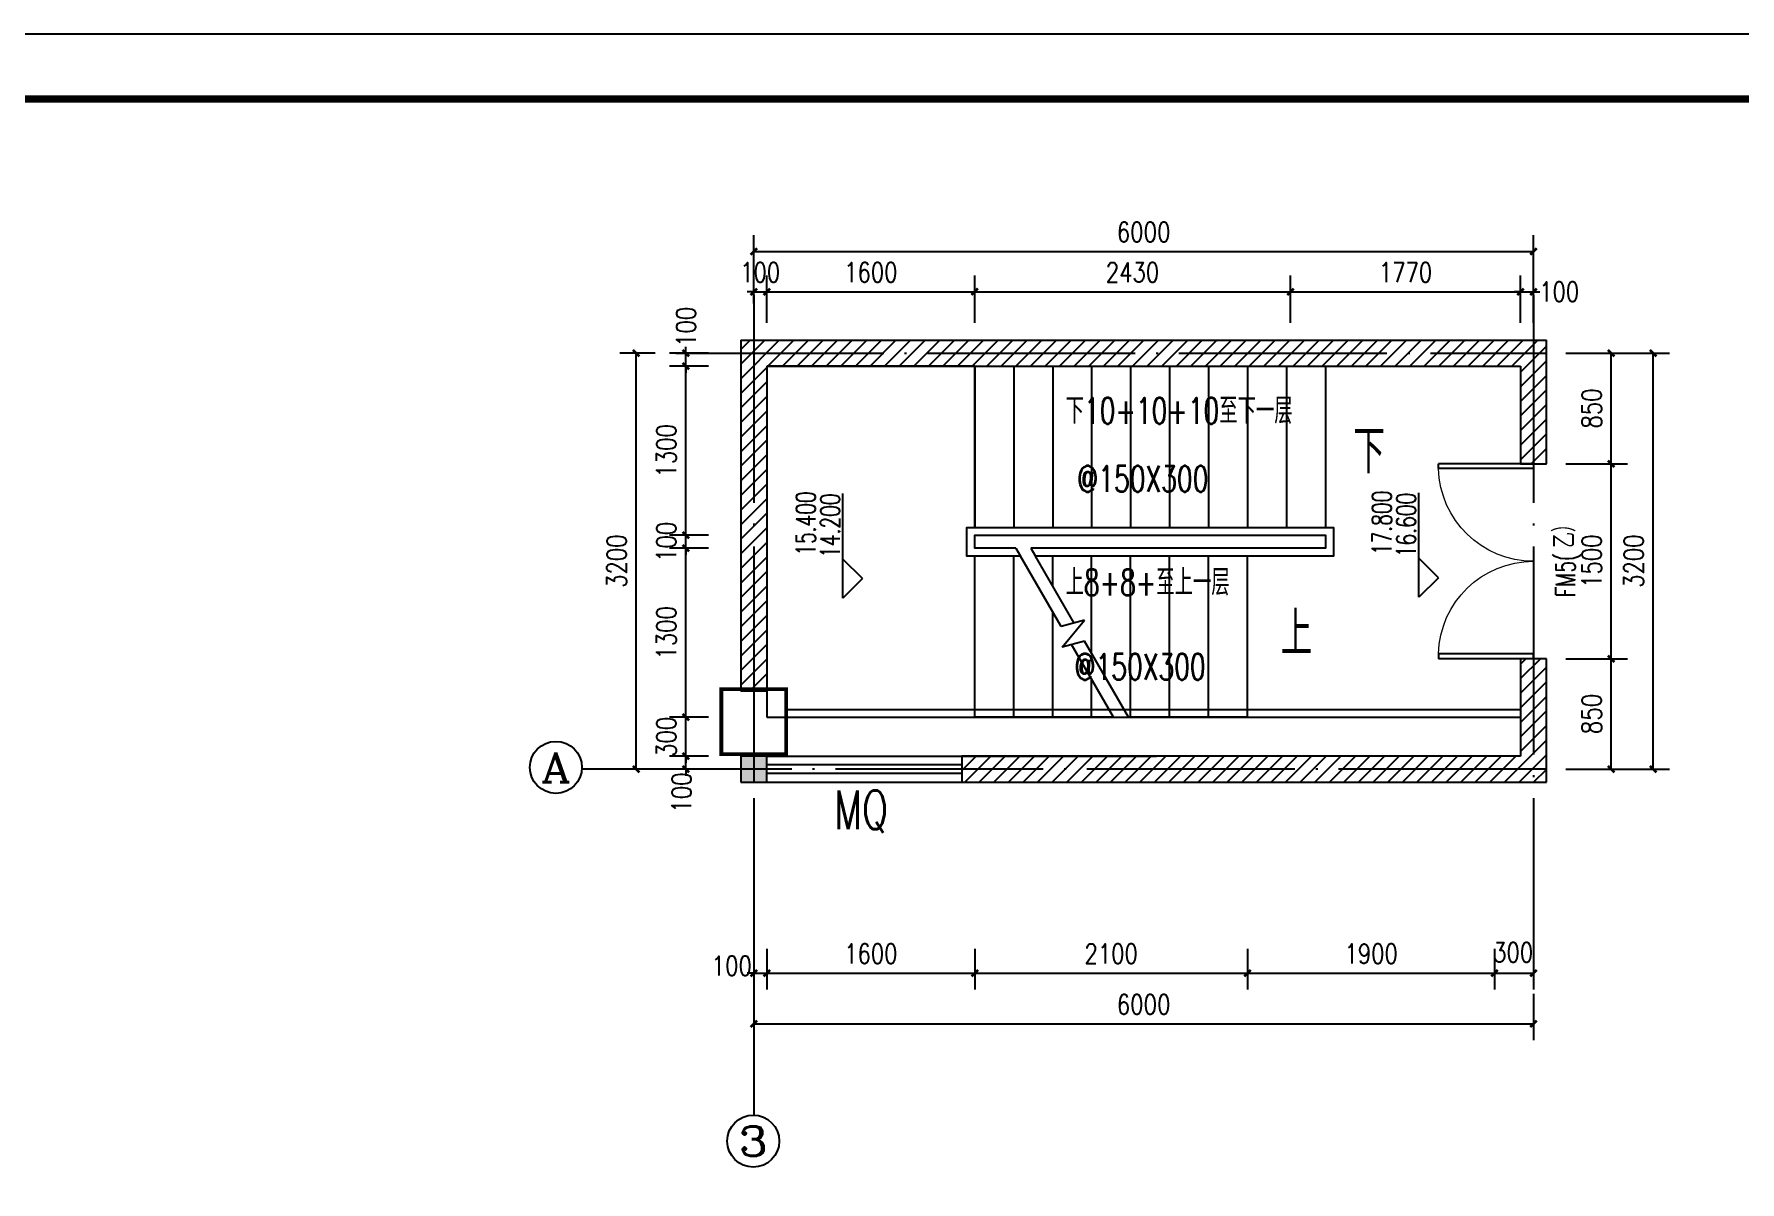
# Model space of a CAD drawing. Header units: millimetres. Extents: x 591771 to 1936534, y -622016 to 355666.
# Drawn here: x 718425 to 744677, y 141683 to 159342 of the extents above; entities that cross this region are included whole.
import ezdxf
from ezdxf.enums import TextEntityAlignment as Align

# ---------------------------------------------------------------- set-up
doc = ezdxf.new("R2010")
doc.units = ezdxf.units.MM
doc.header["$LTSCALE"] = 80
doc.linetypes.add('DOTE', pattern=[2.42, 2, -0.2, 0.02, -0.2])
for name, color, linetype in [('\\M+5BDA8-\\M+5B1EA\\M+5B8DF', 3, 'Continuous'), ('\\M+5BDA8-\\M+5B3DF\\M+5B4E7', 3, 'Continuous'), ('\\M+5BDA8-\\M+5B4B0', 4, 'Continuous'), ('\\M+5BDA8-\\M+5BCFD\\M+5CDB7', 3, 'Continuous'), ('\\M+5BDA8-\\M+5C2A5\\M+5CCDD', 2, 'Continuous'), ('\\M+5BDA8-\\M+5C3C5', 4, 'Continuous'), ('\\M+5BDA8-\\M+5C3C5\\M+5B4B0\\M+5B1E0\\M+5BAC5', 7, 'Continuous'), ('\\M+5BDA8-\\M+5C7BD-\\M+5D7A9', 31, 'Continuous'), ('\\M+5BDA8-\\M+5D6E1', 17, 'DOTE'), ('\\M+5BDA8-\\M+5D6E1-\\M+5B1EA\\M+5D7A2', 3, 'Continuous'), ('\\M+5C1A2\\M+5C3E6\\M+5CFDF\\M+5CCF51', 7, 'Continuous'), ('\\M+5C1A2\\M+5C3E6\\M+5CFDF\\M+5CCF55', 140, 'Continuous'), ('\\M+5C1A2\\M+5C3E6\\M+5CFF4\\M+5CCF53', 252, 'Continuous'), ('\\M+5CDBC\\M+5BFF2', 252, 'Continuous'), ('PUB_TAB', 7, 'Continuous'), ('PUB_TEXT', 7, 'Continuous'), ('STAIR', 2, 'Continuous'), ('WALL', 31, 'Continuous')]:
    doc.layers.add(name, color=color, linetype=linetype)
doc.styles.add('_HZTXT', font='txt.shx', dxfattribs={"width": 0.8, "bigfont": 'hztxt.shx'})
doc.styles.add('A-AXIS-LABEL', font='COMPLEX', dxfattribs={"bigfont": 'GBCBIG'})
doc.styles.add('A-STANDARD', font='SIMPLEX', dxfattribs={"bigfont": 'GBCBIG'})
doc.styles.add('A-WIN-LABEL', font='SIMPLEX', dxfattribs={"bigfont": 'GBCBIG'})
doc.styles.add('DIM_FONT', font='SIMPLEX.shx', dxfattribs={"width": 0.8})
doc.dimstyles.new('DIMN50', dxfattribs={"dimscale": 0.5, "dimtxt": 300, "dimasz": 100, "dimexe": 250, "dimexo": 300, "dimgap": 150, "dimtad": 1, "dimdec": 0, "dimzin": 0, "dimdsep": 46, "dimtxsty": 'DIM_FONT', "dimblk": 'ARCHTICK', "dimcen": 0.09, "dimclrt": 7, "dimazin": 2, "dimtfac": 1, "dimtdec": 0, "dimtix": 1, "dimtmove": 2, "dimatfit": 3, "dimldrblk": 'ARCHTICK', "dimfxl": 0, "dimtolj": 1, "dimtzin": 0, "dimarcsym": 0})

# ---------------------------------------------------------------- blocks, each defined once
blk = doc.blocks.new('\\M+5B6FE\\M+5CEAC\\M+5C3C5\\M+5BFE2$\\M+5CFB5\\M+5CDB3\\M+5CDBC\\M+5BFE2$00000108')
for p, q in [((-0.5, 0), (-0.5, 0.4875)), ((-0.475, 0.4875), (-0.5, 0.4875)), ((-0.475, 0), (-0.475, 0.4875)), ((0.475, 0), (0.475, 0.4875)), ((0.475, 0.4875), (0.5, 0.4875)), ((0.5, 0), (0.5, 0.4875)), ((-0.5, 0), (-0.475, 0)), ((0.5, 0), (0.475, 0))]:
    blk.add_line(p, q)
at = {"lineweight": 13}
for centre, start, end in [((-0.4875, 0), 0, 88.53072), ((0.4875, 0), 91.46928, 180)]:
    blk.add_arc(centre, 0.4875, start, end, dxfattribs=at)
blk = doc.blocks.new('\\M+5B6FE\\M+5CEAC\\M+5B4B0\\M+5BFE2$\\M+5CFB5\\M+5CDB3\\M+5CDBC\\M+5BFE2$00000001')
at = {"color": 0}
for points in [[(-0.5, 0.5), (-0.5, -0.5)], [(-0.5, 0.5), (0.5, 0.5)], [(0.5, -0.5), (0.5, 0.5)], [(0.5, 0.1667), (-0.5, 0.1667)], [(0.5, -0.1667), (-0.5, -0.1667)], [(-0.5, -0.5), (0.5, -0.5)]]:
    blk.add_lwpolyline(points, dxfattribs=at)
blk = doc.blocks.new('_ArchTick')
at = {"color": 0, "linetype": 'ByBlock', "const_width": 0.4}
blk.add_lwpolyline([(-0.5, -0.5), (0.5, 0.5)], dxfattribs=at)
blk = doc.blocks.new('*D818')
at = {"layer": '\\M+5BDA8-\\M+5B3DF\\M+5B4E7', "color": 0, "lineweight": -2, "transparency": 16777216}
for p, q in [((733432, 150348), (733905, 150348)), ((733780, 149498), (733780, 150348)), ((733432, 149498), (733905, 149498))]:
    blk.add_line(p, q, dxfattribs=at)
at = {"layer": 'Defpoints', "color": 0, "transparency": 16777216}
for p in [(733282, 150348), (733780, 150348), (733282, 149498)]:
    blk.add_point(p, dxfattribs=at)
at = {"layer": '\\M+5BDA8-\\M+5B3DF\\M+5B4E7', "color": 0, "lineweight": -2, "transparency": 16777216, "xscale": 50, "yscale": 50, "zscale": 50}
for p, rotation in [((733780, 150348), 90), ((733780, 149498), 270)]:
    blk.add_blockref('_ArchTick', p, dxfattribs=dict(at, rotation=rotation))
at = {"layer": '\\M+5BDA8-\\M+5B3DF\\M+5B4E7', "color": 7, "transparency": 16777216, "insert": (733630, 149923), "char_height": 150, "attachment_point": 5, "rotation": 90, "style": 'DIM_FONT'}
blk.add_mtext('\\A1;850', dxfattribs=at)
blk = doc.blocks.new('*D819')
at = {"layer": '\\M+5BDA8-\\M+5B3DF\\M+5B4E7', "color": 0, "lineweight": -2, "transparency": 16777216}
for p, q in [((733432, 151848), (733905, 151848)), ((733780, 150348), (733780, 151848)), ((733432, 150348), (733905, 150348))]:
    blk.add_line(p, q, dxfattribs=at)
at = {"layer": 'Defpoints', "color": 0, "transparency": 16777216}
for p in [(733282, 151848), (733780, 151848), (733282, 150348)]:
    blk.add_point(p, dxfattribs=at)
at = {"layer": '\\M+5BDA8-\\M+5B3DF\\M+5B4E7', "color": 0, "lineweight": -2, "transparency": 16777216, "xscale": 50, "yscale": 50, "zscale": 50}
for p, rotation in [((733780, 151848), 90), ((733780, 150348), 270)]:
    blk.add_blockref('_ArchTick', p, dxfattribs=dict(at, rotation=rotation))
at = {"layer": '\\M+5BDA8-\\M+5B3DF\\M+5B4E7', "color": 7, "transparency": 16777216, "insert": (733630, 151098), "char_height": 150, "attachment_point": 5, "rotation": 90, "style": 'DIM_FONT'}
blk.add_mtext('\\A1;1500', dxfattribs=at)
blk = doc.blocks.new('*D820')
at = {"layer": '\\M+5BDA8-\\M+5B3DF\\M+5B4E7', "color": 0, "lineweight": -2, "transparency": 16777216}
for p, q in [((733432, 152698), (733905, 152698)), ((733780, 151848), (733780, 152698)), ((733432, 151848), (733905, 151848))]:
    blk.add_line(p, q, dxfattribs=at)
at = {"layer": 'Defpoints', "color": 0, "transparency": 16777216}
for p in [(733282, 152698), (733780, 152698), (733282, 151848)]:
    blk.add_point(p, dxfattribs=at)
at = {"layer": '\\M+5BDA8-\\M+5B3DF\\M+5B4E7', "color": 0, "lineweight": -2, "transparency": 16777216, "xscale": 50, "yscale": 50, "zscale": 50}
for p, rotation in [((733780, 152698), 90), ((733780, 151848), 270)]:
    blk.add_blockref('_ArchTick', p, dxfattribs=dict(at, rotation=rotation))
at = {"layer": '\\M+5BDA8-\\M+5B3DF\\M+5B4E7', "color": 7, "transparency": 16777216, "insert": (733630, 152273), "char_height": 150, "attachment_point": 5, "rotation": 90, "style": 'DIM_FONT'}
blk.add_mtext('\\A1;850', dxfattribs=at)
blk = doc.blocks.new('*D821')
at = {"layer": '\\M+5BDA8-\\M+5B3DF\\M+5B4E7', "color": 0, "lineweight": -2, "transparency": 16777216}
for p, q in [((733905, 152698), (734228, 152698)), ((734103, 149498), (734103, 152698)), ((733905, 149498), (734228, 149498))]:
    blk.add_line(p, q, dxfattribs=at)
at = {"layer": 'Defpoints', "color": 0, "transparency": 16777216}
for p in [(733755, 152698), (734103, 152698), (733755, 149498)]:
    blk.add_point(p, dxfattribs=at)
at = {"layer": '\\M+5BDA8-\\M+5B3DF\\M+5B4E7', "color": 0, "lineweight": -2, "transparency": 16777216, "xscale": 50, "yscale": 50, "zscale": 50}
for p, rotation in [((734103, 152698), 90), ((734103, 149498), 270)]:
    blk.add_blockref('_ArchTick', p, dxfattribs=dict(at, rotation=rotation))
at = {"layer": '\\M+5BDA8-\\M+5B3DF\\M+5B4E7', "color": 7, "transparency": 16777216, "insert": (733953, 151098), "char_height": 150, "attachment_point": 5, "rotation": 90, "style": 'DIM_FONT'}
blk.add_mtext('\\A1;3200', dxfattribs=at)
blk = doc.blocks.new('*D822')
at = {"layer": '\\M+5BDA8-\\M+5B3DF\\M+5B4E7', "color": 0, "lineweight": -2, "transparency": 16777216}
for p, q in [((727182, 148116), (727182, 147804)), ((727282, 148116), (727282, 147804)), ((727182, 147929), (727132, 147929)), ((727182, 147929), (727282, 147929)), ((727282, 147929), (727332, 147929))]:
    blk.add_line(p, q, dxfattribs=at)
at = {"layer": 'Defpoints', "color": 0, "transparency": 16777216}
for p in [(727182, 148266), (727282, 148266), (727282, 147929)]:
    blk.add_point(p, dxfattribs=at)
at = {"layer": '\\M+5BDA8-\\M+5B3DF\\M+5B4E7', "color": 0, "lineweight": -2, "transparency": 16777216, "xscale": 50, "yscale": 50, "zscale": 50}
blk.add_blockref('_ArchTick', (727182, 147929), dxfattribs=at)
at = {"layer": '\\M+5BDA8-\\M+5B3DF\\M+5B4E7', "color": 0, "lineweight": -2, "transparency": 16777216, "xscale": 50, "yscale": 50, "zscale": 50, "rotation": 180}
blk.add_blockref('_ArchTick', (727282, 147929), dxfattribs=at)
at = {"layer": '\\M+5BDA8-\\M+5B3DF\\M+5B4E7', "color": 7, "transparency": 16777216, "insert": (727012, 147986), "char_height": 150, "attachment_point": 5, "style": 'DIM_FONT'}
blk.add_mtext('\\A1;100', dxfattribs=at)
blk = doc.blocks.new('*D823')
at = {"layer": '\\M+5BDA8-\\M+5B3DF\\M+5B4E7', "color": 0, "lineweight": -2, "transparency": 16777216}
for p, q in [((727282, 148116), (727282, 147804)), ((728882, 148116), (728882, 147804)), ((727282, 147929), (728882, 147929))]:
    blk.add_line(p, q, dxfattribs=at)
at = {"layer": 'Defpoints', "color": 0, "transparency": 16777216}
for p in [(727282, 148266), (728882, 148266), (728882, 147929)]:
    blk.add_point(p, dxfattribs=at)
at = {"layer": '\\M+5BDA8-\\M+5B3DF\\M+5B4E7', "color": 0, "lineweight": -2, "transparency": 16777216, "xscale": 50, "yscale": 50, "zscale": 50, "rotation": 180}
blk.add_blockref('_ArchTick', (727282, 147929), dxfattribs=at)
at = {"layer": '\\M+5BDA8-\\M+5B3DF\\M+5B4E7', "color": 0, "lineweight": -2, "transparency": 16777216, "xscale": 50, "yscale": 50, "zscale": 50}
blk.add_blockref('_ArchTick', (728882, 147929), dxfattribs=at)
at = {"layer": '\\M+5BDA8-\\M+5B3DF\\M+5B4E7', "color": 7, "transparency": 16777216, "insert": (728082, 148079), "char_height": 150, "attachment_point": 5, "style": 'DIM_FONT'}
blk.add_mtext('\\A1;1600', dxfattribs=at)
blk = doc.blocks.new('*D824')
at = {"layer": '\\M+5BDA8-\\M+5B3DF\\M+5B4E7', "color": 0, "lineweight": -2, "transparency": 16777216}
for p, q in [((728882, 148116), (728882, 147804)), ((730982, 148116), (730982, 147804)), ((728882, 147929), (730982, 147929))]:
    blk.add_line(p, q, dxfattribs=at)
at = {"layer": 'Defpoints', "color": 0, "transparency": 16777216}
for p in [(728882, 148266), (730982, 148266), (730982, 147929)]:
    blk.add_point(p, dxfattribs=at)
at = {"layer": '\\M+5BDA8-\\M+5B3DF\\M+5B4E7', "color": 0, "lineweight": -2, "transparency": 16777216, "xscale": 50, "yscale": 50, "zscale": 50, "rotation": 180}
blk.add_blockref('_ArchTick', (728882, 147929), dxfattribs=at)
at = {"layer": '\\M+5BDA8-\\M+5B3DF\\M+5B4E7', "color": 0, "lineweight": -2, "transparency": 16777216, "xscale": 50, "yscale": 50, "zscale": 50}
blk.add_blockref('_ArchTick', (730982, 147929), dxfattribs=at)
at = {"layer": '\\M+5BDA8-\\M+5B3DF\\M+5B4E7', "color": 7, "transparency": 16777216, "insert": (729932, 148079), "char_height": 150, "attachment_point": 5, "style": 'DIM_FONT'}
blk.add_mtext('\\A1;2100', dxfattribs=at)
blk = doc.blocks.new('*D825')
at = {"layer": '\\M+5BDA8-\\M+5B3DF\\M+5B4E7', "color": 0, "lineweight": -2, "transparency": 16777216}
for p, q in [((730982, 148116), (730982, 147804)), ((732882, 148116), (732882, 147804)), ((730982, 147929), (732882, 147929))]:
    blk.add_line(p, q, dxfattribs=at)
at = {"layer": 'Defpoints', "color": 0, "transparency": 16777216}
for p in [(730982, 148266), (732882, 148266), (732882, 147929)]:
    blk.add_point(p, dxfattribs=at)
at = {"layer": '\\M+5BDA8-\\M+5B3DF\\M+5B4E7', "color": 0, "lineweight": -2, "transparency": 16777216, "xscale": 50, "yscale": 50, "zscale": 50, "rotation": 180}
blk.add_blockref('_ArchTick', (730982, 147929), dxfattribs=at)
at = {"layer": '\\M+5BDA8-\\M+5B3DF\\M+5B4E7', "color": 0, "lineweight": -2, "transparency": 16777216, "xscale": 50, "yscale": 50, "zscale": 50}
blk.add_blockref('_ArchTick', (732882, 147929), dxfattribs=at)
at = {"layer": '\\M+5BDA8-\\M+5B3DF\\M+5B4E7', "color": 7, "transparency": 16777216, "insert": (731932, 148079), "char_height": 150, "attachment_point": 5, "style": 'DIM_FONT'}
blk.add_mtext('\\A1;1900', dxfattribs=at)
blk = doc.blocks.new('*D826')
at = {"layer": '\\M+5BDA8-\\M+5B3DF\\M+5B4E7', "color": 0, "lineweight": -2, "transparency": 16777216}
for p, q in [((732882, 148116), (732882, 147804)), ((733182, 148116), (733182, 147804)), ((732882, 147929), (733182, 147929))]:
    blk.add_line(p, q, dxfattribs=at)
at = {"layer": 'Defpoints', "color": 0, "transparency": 16777216}
for p in [(732882, 148266), (733182, 148266), (733182, 147929)]:
    blk.add_point(p, dxfattribs=at)
at = {"layer": '\\M+5BDA8-\\M+5B3DF\\M+5B4E7', "color": 0, "lineweight": -2, "transparency": 16777216, "xscale": 50, "yscale": 50, "zscale": 50, "rotation": 180}
blk.add_blockref('_ArchTick', (732882, 147929), dxfattribs=at)
at = {"layer": '\\M+5BDA8-\\M+5B3DF\\M+5B4E7', "color": 0, "lineweight": -2, "transparency": 16777216, "xscale": 50, "yscale": 50, "zscale": 50}
blk.add_blockref('_ArchTick', (733182, 147929), dxfattribs=at)
at = {"layer": '\\M+5BDA8-\\M+5B3DF\\M+5B4E7', "color": 7, "transparency": 16777216, "insert": (733026, 148089), "char_height": 150, "attachment_point": 5, "style": 'DIM_FONT'}
blk.add_mtext('\\A1;300', dxfattribs=at)
blk = doc.blocks.new('*D827')
at = {"layer": '\\M+5BDA8-\\M+5B3DF\\M+5B4E7', "color": 0, "lineweight": -2, "transparency": 16777216}
for p, q in [((727182, 147771), (727182, 147414)), ((733182, 147771), (733182, 147414)), ((727182, 147539), (733182, 147539))]:
    blk.add_line(p, q, dxfattribs=at)
at = {"layer": 'Defpoints', "color": 0, "transparency": 16777216}
for p in [(727182, 147921), (733182, 147921), (733182, 147539)]:
    blk.add_point(p, dxfattribs=at)
at = {"layer": '\\M+5BDA8-\\M+5B3DF\\M+5B4E7', "color": 0, "lineweight": -2, "transparency": 16777216, "xscale": 50, "yscale": 50, "zscale": 50, "rotation": 180}
blk.add_blockref('_ArchTick', (727182, 147539), dxfattribs=at)
at = {"layer": '\\M+5BDA8-\\M+5B3DF\\M+5B4E7', "color": 0, "lineweight": -2, "transparency": 16777216, "xscale": 50, "yscale": 50, "zscale": 50}
blk.add_blockref('_ArchTick', (733182, 147539), dxfattribs=at)
at = {"layer": '\\M+5BDA8-\\M+5B3DF\\M+5B4E7', "color": 7, "transparency": 16777216, "insert": (730182, 147689), "char_height": 150, "attachment_point": 5, "style": 'DIM_FONT'}
blk.add_mtext('\\A1;6000', dxfattribs=at)
blk = doc.blocks.new('*D828')
at = {"layer": '\\M+5BDA8-\\M+5B3DF\\M+5B4E7', "color": 0, "lineweight": -2, "transparency": 16777216}
for p, q in [((727282, 152931), (727282, 153296)), ((728882, 152931), (728882, 153296)), ((727282, 153171), (728882, 153171))]:
    blk.add_line(p, q, dxfattribs=at)
at = {"layer": 'Defpoints', "color": 0, "transparency": 16777216}
for p in [(728882, 153171), (727282, 152781), (728882, 152781)]:
    blk.add_point(p, dxfattribs=at)
at = {"layer": '\\M+5BDA8-\\M+5B3DF\\M+5B4E7', "color": 0, "lineweight": -2, "transparency": 16777216, "xscale": 50, "yscale": 50, "zscale": 50, "rotation": 180}
blk.add_blockref('_ArchTick', (727282, 153171), dxfattribs=at)
at = {"layer": '\\M+5BDA8-\\M+5B3DF\\M+5B4E7', "color": 0, "lineweight": -2, "transparency": 16777216, "xscale": 50, "yscale": 50, "zscale": 50}
blk.add_blockref('_ArchTick', (728882, 153171), dxfattribs=at)
at = {"layer": '\\M+5BDA8-\\M+5B3DF\\M+5B4E7', "color": 7, "transparency": 16777216, "insert": (728082, 153321), "char_height": 150, "attachment_point": 5, "style": 'DIM_FONT'}
blk.add_mtext('\\A1;1600', dxfattribs=at)
blk = doc.blocks.new('*D829')
at = {"layer": '\\M+5BDA8-\\M+5B3DF\\M+5B4E7', "color": 0, "lineweight": -2, "transparency": 16777216}
for p, q in [((728882, 152931), (728882, 153296)), ((731312, 152931), (731312, 153296)), ((728882, 153171), (731312, 153171))]:
    blk.add_line(p, q, dxfattribs=at)
at = {"layer": 'Defpoints', "color": 0, "transparency": 16777216}
for p in [(731312, 153171), (728882, 152781), (731312, 152781)]:
    blk.add_point(p, dxfattribs=at)
at = {"layer": '\\M+5BDA8-\\M+5B3DF\\M+5B4E7', "color": 0, "lineweight": -2, "transparency": 16777216, "xscale": 50, "yscale": 50, "zscale": 50, "rotation": 180}
blk.add_blockref('_ArchTick', (728882, 153171), dxfattribs=at)
at = {"layer": '\\M+5BDA8-\\M+5B3DF\\M+5B4E7', "color": 0, "lineweight": -2, "transparency": 16777216, "xscale": 50, "yscale": 50, "zscale": 50}
blk.add_blockref('_ArchTick', (731312, 153171), dxfattribs=at)
at = {"layer": '\\M+5BDA8-\\M+5B3DF\\M+5B4E7', "color": 7, "transparency": 16777216, "insert": (730097, 153321), "char_height": 150, "attachment_point": 5, "style": 'DIM_FONT'}
blk.add_mtext('\\A1;2430', dxfattribs=at)
blk = doc.blocks.new('*D830')
at = {"layer": '\\M+5BDA8-\\M+5B3DF\\M+5B4E7', "color": 0, "lineweight": -2, "transparency": 16777216}
for p, q in [((731312, 152931), (731312, 153296)), ((733082, 152931), (733082, 153296)), ((731312, 153171), (733082, 153171))]:
    blk.add_line(p, q, dxfattribs=at)
at = {"layer": 'Defpoints', "color": 0, "transparency": 16777216}
for p in [(733082, 153171), (731312, 152781), (733082, 152781)]:
    blk.add_point(p, dxfattribs=at)
at = {"layer": '\\M+5BDA8-\\M+5B3DF\\M+5B4E7', "color": 0, "lineweight": -2, "transparency": 16777216, "xscale": 50, "yscale": 50, "zscale": 50, "rotation": 180}
blk.add_blockref('_ArchTick', (731312, 153171), dxfattribs=at)
at = {"layer": '\\M+5BDA8-\\M+5B3DF\\M+5B4E7', "color": 0, "lineweight": -2, "transparency": 16777216, "xscale": 50, "yscale": 50, "zscale": 50}
blk.add_blockref('_ArchTick', (733082, 153171), dxfattribs=at)
at = {"layer": '\\M+5BDA8-\\M+5B3DF\\M+5B4E7', "color": 7, "transparency": 16777216, "insert": (732197, 153321), "char_height": 150, "attachment_point": 5, "style": 'DIM_FONT'}
blk.add_mtext('\\A1;1770', dxfattribs=at)
blk = doc.blocks.new('*D831')
at = {"layer": '\\M+5BDA8-\\M+5B3DF\\M+5B4E7', "color": 0, "lineweight": -2, "transparency": 16777216}
for p, q in [((733082, 152931), (733082, 153296)), ((733182, 152931), (733182, 153296)), ((733082, 153171), (733032, 153171)), ((733082, 153171), (733182, 153171)), ((733182, 153171), (733232, 153171))]:
    blk.add_line(p, q, dxfattribs=at)
at = {"layer": 'Defpoints', "color": 0, "transparency": 16777216}
for p in [(733182, 153171), (733082, 152781), (733182, 152781)]:
    blk.add_point(p, dxfattribs=at)
at = {"layer": '\\M+5BDA8-\\M+5B3DF\\M+5B4E7', "color": 0, "lineweight": -2, "transparency": 16777216, "xscale": 50, "yscale": 50, "zscale": 50}
blk.add_blockref('_ArchTick', (733082, 153171), dxfattribs=at)
at = {"layer": '\\M+5BDA8-\\M+5B3DF\\M+5B4E7', "color": 0, "lineweight": -2, "transparency": 16777216, "xscale": 50, "yscale": 50, "zscale": 50, "rotation": 180}
blk.add_blockref('_ArchTick', (733182, 153171), dxfattribs=at)
at = {"layer": '\\M+5BDA8-\\M+5B3DF\\M+5B4E7', "color": 7, "transparency": 16777216, "insert": (733379, 153172), "char_height": 150, "attachment_point": 5, "style": 'DIM_FONT'}
blk.add_mtext('\\A1;100', dxfattribs=at)
blk = doc.blocks.new('*D832')
at = {"layer": '\\M+5BDA8-\\M+5B3DF\\M+5B4E7', "color": 0, "lineweight": -2, "transparency": 16777216}
for p, q in [((727182, 153081), (727182, 153296)), ((727282, 153081), (727282, 153296)), ((727182, 153171), (727132, 153171)), ((727182, 153171), (727282, 153171)), ((727282, 153171), (727332, 153171))]:
    blk.add_line(p, q, dxfattribs=at)
at = {"layer": 'Defpoints', "color": 0, "transparency": 16777216}
for p in [(727282, 153171), (727182, 152931), (727282, 152931)]:
    blk.add_point(p, dxfattribs=at)
at = {"layer": '\\M+5BDA8-\\M+5B3DF\\M+5B4E7', "color": 0, "lineweight": -2, "transparency": 16777216, "xscale": 50, "yscale": 50, "zscale": 50}
blk.add_blockref('_ArchTick', (727182, 153171), dxfattribs=at)
at = {"layer": '\\M+5BDA8-\\M+5B3DF\\M+5B4E7', "color": 0, "lineweight": -2, "transparency": 16777216, "xscale": 50, "yscale": 50, "zscale": 50, "rotation": 180}
blk.add_blockref('_ArchTick', (727282, 153171), dxfattribs=at)
at = {"layer": '\\M+5BDA8-\\M+5B3DF\\M+5B4E7', "color": 7, "transparency": 16777216, "insert": (727232, 153321), "char_height": 150, "attachment_point": 5, "style": 'DIM_FONT'}
blk.add_mtext('\\A1;100', dxfattribs=at)
blk = doc.blocks.new('*D833')
at = {"layer": '\\M+5BDA8-\\M+5B3DF\\M+5B4E7', "color": 0, "lineweight": -2, "transparency": 16777216}
for p, q in [((727182, 153277), (727182, 153606)), ((733182, 153277), (733182, 153606)), ((727182, 153481), (733182, 153481))]:
    blk.add_line(p, q, dxfattribs=at)
at = {"layer": 'Defpoints', "color": 0, "transparency": 16777216}
for p in [(733182, 153481), (727182, 153127), (733182, 153127)]:
    blk.add_point(p, dxfattribs=at)
at = {"layer": '\\M+5BDA8-\\M+5B3DF\\M+5B4E7', "color": 0, "lineweight": -2, "transparency": 16777216, "xscale": 50, "yscale": 50, "zscale": 50, "rotation": 180}
blk.add_blockref('_ArchTick', (727182, 153481), dxfattribs=at)
at = {"layer": '\\M+5BDA8-\\M+5B3DF\\M+5B4E7', "color": 0, "lineweight": -2, "transparency": 16777216, "xscale": 50, "yscale": 50, "zscale": 50}
blk.add_blockref('_ArchTick', (733182, 153481), dxfattribs=at)
at = {"layer": '\\M+5BDA8-\\M+5B3DF\\M+5B4E7', "color": 7, "transparency": 16777216, "insert": (730182, 153631), "char_height": 150, "attachment_point": 5, "style": 'DIM_FONT'}
blk.add_mtext('\\A1;6000', dxfattribs=at)
blk = doc.blocks.new('*D834')
at = {"layer": '\\M+5BDA8-\\M+5B3DF\\M+5B4E7', "color": 0, "lineweight": -2, "transparency": 16777216}
for p, q in [((726659, 149598), (726659, 149648)), ((726833, 149598), (726534, 149598)), ((726659, 149498), (726659, 149598)), ((726833, 149498), (726534, 149498)), ((726659, 149498), (726659, 149448))]:
    blk.add_line(p, q, dxfattribs=at)
at = {"layer": 'Defpoints', "color": 0, "transparency": 16777216}
for p in [(726659, 149598), (726983, 149598), (726983, 149498)]:
    blk.add_point(p, dxfattribs=at)
at = {"layer": '\\M+5BDA8-\\M+5B3DF\\M+5B4E7', "color": 0, "lineweight": -2, "transparency": 16777216, "xscale": 50, "yscale": 50, "zscale": 50}
for p, rotation in [((726659, 149598), 270), ((726659, 149498), 90)]:
    blk.add_blockref('_ArchTick', p, dxfattribs=dict(at, rotation=rotation))
at = {"layer": '\\M+5BDA8-\\M+5B3DF\\M+5B4E7', "color": 7, "transparency": 16777216, "insert": (726626, 149318), "char_height": 150, "attachment_point": 5, "rotation": 90, "style": 'DIM_FONT'}
blk.add_mtext('\\A1;100', dxfattribs=at)
blk = doc.blocks.new('*D835')
at = {"layer": '\\M+5BDA8-\\M+5B3DF\\M+5B4E7', "color": 0, "lineweight": -2, "transparency": 16777216}
for p, q in [((726659, 149898), (726659, 149948)), ((726833, 149898), (726534, 149898)), ((726659, 149598), (726659, 149898)), ((726833, 149598), (726534, 149598)), ((726659, 149598), (726659, 149548))]:
    blk.add_line(p, q, dxfattribs=at)
at = {"layer": 'Defpoints', "color": 0, "transparency": 16777216}
for p in [(726659, 149898), (726983, 149898), (726983, 149598)]:
    blk.add_point(p, dxfattribs=at)
at = {"layer": '\\M+5BDA8-\\M+5B3DF\\M+5B4E7', "color": 0, "lineweight": -2, "transparency": 16777216, "xscale": 50, "yscale": 50, "zscale": 50}
for p, rotation in [((726659, 149898), 270), ((726659, 149598), 90)]:
    blk.add_blockref('_ArchTick', p, dxfattribs=dict(at, rotation=rotation))
at = {"layer": '\\M+5BDA8-\\M+5B3DF\\M+5B4E7', "color": 7, "transparency": 16777216, "insert": (726509, 149748), "char_height": 150, "attachment_point": 5, "rotation": 90, "style": 'DIM_FONT'}
blk.add_mtext('\\A1;300', dxfattribs=at)
blk = doc.blocks.new('*D836')
at = {"layer": '\\M+5BDA8-\\M+5B3DF\\M+5B4E7', "color": 0, "lineweight": -2, "transparency": 16777216}
for p, q in [((726833, 151198), (726534, 151198)), ((726659, 149898), (726659, 151198)), ((726833, 149898), (726534, 149898))]:
    blk.add_line(p, q, dxfattribs=at)
at = {"layer": 'Defpoints', "color": 0, "transparency": 16777216}
for p in [(726659, 151198), (726983, 151198), (726983, 149898)]:
    blk.add_point(p, dxfattribs=at)
at = {"layer": '\\M+5BDA8-\\M+5B3DF\\M+5B4E7', "color": 0, "lineweight": -2, "transparency": 16777216, "xscale": 50, "yscale": 50, "zscale": 50}
for p, rotation in [((726659, 151198), 90), ((726659, 149898), 270)]:
    blk.add_blockref('_ArchTick', p, dxfattribs=dict(at, rotation=rotation))
at = {"layer": '\\M+5BDA8-\\M+5B3DF\\M+5B4E7', "color": 7, "transparency": 16777216, "insert": (726509, 150548), "char_height": 150, "attachment_point": 5, "rotation": 90, "style": 'DIM_FONT'}
blk.add_mtext('\\A1;1300', dxfattribs=at)
blk = doc.blocks.new('*D837')
at = {"layer": '\\M+5BDA8-\\M+5B3DF\\M+5B4E7', "color": 0, "lineweight": -2, "transparency": 16777216}
for p, q in [((726659, 151298), (726659, 151348)), ((726833, 151298), (726534, 151298)), ((726659, 151198), (726659, 151298)), ((726833, 151198), (726534, 151198)), ((726659, 151198), (726659, 151148))]:
    blk.add_line(p, q, dxfattribs=at)
at = {"layer": 'Defpoints', "color": 0, "transparency": 16777216}
for p in [(726659, 151298), (726983, 151298), (726983, 151198)]:
    blk.add_point(p, dxfattribs=at)
at = {"layer": '\\M+5BDA8-\\M+5B3DF\\M+5B4E7', "color": 0, "lineweight": -2, "transparency": 16777216, "xscale": 50, "yscale": 50, "zscale": 50}
for p, rotation in [((726659, 151298), 270), ((726659, 151198), 90)]:
    blk.add_blockref('_ArchTick', p, dxfattribs=dict(at, rotation=rotation))
at = {"layer": '\\M+5BDA8-\\M+5B3DF\\M+5B4E7', "color": 7, "transparency": 16777216, "insert": (726509, 151248), "char_height": 150, "attachment_point": 5, "rotation": 90, "style": 'DIM_FONT'}
blk.add_mtext('\\A1;100', dxfattribs=at)
blk = doc.blocks.new('*D838')
at = {"layer": '\\M+5BDA8-\\M+5B3DF\\M+5B4E7', "color": 0, "lineweight": -2, "transparency": 16777216}
for p, q in [((726833, 152598), (726534, 152598)), ((726659, 151298), (726659, 152598)), ((726833, 151298), (726534, 151298))]:
    blk.add_line(p, q, dxfattribs=at)
at = {"layer": 'Defpoints', "color": 0, "transparency": 16777216}
for p in [(726659, 152598), (726983, 152598), (726983, 151298)]:
    blk.add_point(p, dxfattribs=at)
at = {"layer": '\\M+5BDA8-\\M+5B3DF\\M+5B4E7', "color": 0, "lineweight": -2, "transparency": 16777216, "xscale": 50, "yscale": 50, "zscale": 50}
for p, rotation in [((726659, 152598), 90), ((726659, 151298), 270)]:
    blk.add_blockref('_ArchTick', p, dxfattribs=dict(at, rotation=rotation))
at = {"layer": '\\M+5BDA8-\\M+5B3DF\\M+5B4E7', "color": 7, "transparency": 16777216, "insert": (726509, 151948), "char_height": 150, "attachment_point": 5, "rotation": 90, "style": 'DIM_FONT'}
blk.add_mtext('\\A1;1300', dxfattribs=at)
blk = doc.blocks.new('*D839')
at = {"layer": '\\M+5BDA8-\\M+5B3DF\\M+5B4E7', "color": 0, "lineweight": -2, "transparency": 16777216}
for p, q in [((726833, 152698), (726534, 152698)), ((726659, 152698), (726659, 152748)), ((726659, 152598), (726659, 152698)), ((726833, 152598), (726534, 152598)), ((726659, 152598), (726659, 152548))]:
    blk.add_line(p, q, dxfattribs=at)
at = {"layer": 'Defpoints', "color": 0, "transparency": 16777216}
for p in [(726659, 152698), (726983, 152698), (726983, 152598)]:
    blk.add_point(p, dxfattribs=at)
at = {"layer": '\\M+5BDA8-\\M+5B3DF\\M+5B4E7', "color": 0, "lineweight": -2, "transparency": 16777216, "xscale": 50, "yscale": 50, "zscale": 50}
for p, rotation in [((726659, 152698), 270), ((726659, 152598), 90)]:
    blk.add_blockref('_ArchTick', p, dxfattribs=dict(at, rotation=rotation))
at = {"layer": '\\M+5BDA8-\\M+5B3DF\\M+5B4E7', "color": 7, "transparency": 16777216, "insert": (726661, 152901), "char_height": 150, "attachment_point": 5, "rotation": 90, "style": 'DIM_FONT'}
blk.add_mtext('\\A1;100', dxfattribs=at)
blk = doc.blocks.new('*D840')
at = {"layer": '\\M+5BDA8-\\M+5B3DF\\M+5B4E7', "color": 0, "lineweight": -2, "transparency": 16777216}
for p, q in [((726423, 152698), (726152, 152698)), ((726277, 149498), (726277, 152698)), ((726423, 149498), (726152, 149498))]:
    blk.add_line(p, q, dxfattribs=at)
at = {"layer": 'Defpoints', "color": 0, "transparency": 16777216}
for p in [(726277, 152698), (726573, 152698), (726573, 149498)]:
    blk.add_point(p, dxfattribs=at)
at = {"layer": '\\M+5BDA8-\\M+5B3DF\\M+5B4E7', "color": 0, "lineweight": -2, "transparency": 16777216, "xscale": 50, "yscale": 50, "zscale": 50}
for p, rotation in [((726277, 152698), 90), ((726277, 149498), 270)]:
    blk.add_blockref('_ArchTick', p, dxfattribs=dict(at, rotation=rotation))
at = {"layer": '\\M+5BDA8-\\M+5B3DF\\M+5B4E7', "color": 7, "transparency": 16777216, "insert": (726127, 151098), "char_height": 150, "attachment_point": 5, "rotation": 90, "style": 'DIM_FONT'}
blk.add_mtext('\\A1;3200', dxfattribs=at)
blk = doc.blocks.new('w4')
at = {"layer": '\\M+5C1A2\\M+5C3E6\\M+5CFF4\\M+5CCF53'}
h = blk.add_hatch(dxfattribs=at)
h.set_pattern_fill('ANSI31', color=256, scale=50, style=0)
h.set_pattern_definition([(45, (122754.36, 520429.41), (-56.126601, 56.126601), [])])
edge = h.paths.add_edge_path()
edge.add_line((727282, 150098), (727082, 150098))
edge.add_line((727082, 150098), (727082, 152798))
edge.add_line((727082, 152798), (733282, 152798))
edge.add_line((733282, 152798), (733282, 151848.1))
edge.add_line((733282, 151848.1), (733082, 151848.1))
edge.add_line((733082, 151848.1), (733082, 152598))
edge.add_line((733082, 152598), (727282, 152598))
edge.add_line((727282, 152598), (727282, 150113.7))
h = blk.add_hatch(dxfattribs=at)
h.set_pattern_fill('ANSI31', color=256, scale=50, style=0)
h.set_pattern_definition([(45, (122754.36, 520429.41), (-56.126601, 56.126601), [])])
h.paths.add_polyline_path([(733082, 150348.1), (733082, 150348.1), (733082, 149598), (728782, 149598), (728782, 149398), (733282, 149398), (733282, 150348.1)])
blk.add_hatch(color=256, dxfattribs=at).paths.add_polyline_path([(727082, 149398), (727282, 149398), (727282, 149598), (727082, 149598)])
at = {"layer": '\\M+5BDA8-\\M+5BCFD\\M+5CDB7'}
for points in [[(731132, 151948, 0, 0, 0), (728082, 151948, 0, 0, 0), (728082, 150548, 0, 0, 0), (729182, 150548, 80, 0, 0), (729482, 150548, 0, 0, 0)], [(731132, 150548, 0, 0, 0), (730082, 150548, 80, 0, 0), (729782, 150548, 0, 0, 0)]]:
    blk.add_lwpolyline(points, format="xyseb", dxfattribs=at)
at = {"layer": '\\M+5BDA8-\\M+5C2A5\\M+5CCDD'}
for p, q in [((728882, 152598), (727282, 152598)), ((727282, 152598), (727282, 149898)), ((728882, 152598), (730982, 152598)), ((728882, 152598), (728882, 151358)), ((728882, 151358), (728882, 152598)), ((729182, 152598), (729182, 151358)), ((729482, 152598), (729482, 151358)), ((729782, 152598), (729782, 151358)), ((730082, 152598), (730082, 151358)), ((730382, 152598), (730382, 151358)), ((730682, 152598), (730682, 151358)), ((730982, 152598), (730982, 151358)), ((731282, 152598), (731282, 151358)), ((731582, 152598), (731582, 151358)), ((728882, 149898), (728882, 151138)), ((728882, 149898), (728882, 151138)), ((729182, 149898), (729182, 151138)), ((729199, 151198), (729233.7, 151138)), ((729547.1, 150595.1), (729233.7, 151138)), ((729314.5, 151198), (729349.1, 151138)), ((729647.1, 150621.9), (729349.1, 151138)), ((729482, 150907.8), (729482, 151138)), ((729782, 150388.2), (729782, 151138)), ((730082, 149898), (730082, 151138)), ((730382, 149898), (730382, 151138)), ((730682, 149898), (730682, 151138)), ((730982, 149898), (730982, 151138)), ((729482, 149898), (729482, 150707.8)), ((729727.5, 150643.5), (729547.1, 150595.1)), ((729554.6, 150437.4), (729727.5, 150643.5)), ((729727, 150483.6), (729554.6, 150437.4)), ((729949.6, 149898), (729627, 150456.8)), ((730065, 149898), (729727, 150483.6)), ((729782, 149898), (729782, 150188.2)), ((727282, 149898), (728882, 149898)), ((729949.6, 149898), (728882, 149898)), ((730982, 149898), (730065, 149898))]:
    blk.add_line(p, q, dxfattribs=at)
for points in [[(729233.7, 151138), (728822, 151138), (728822, 151358), (731642, 151358), (731642, 151138), (729349.1, 151138)], [(729199, 151198), (728882, 151198), (728882, 151298), (731582, 151298), (731582, 151198), (729314.5, 151198)]]:
    blk.add_lwpolyline(points, dxfattribs=at)
at = {"layer": '\\M+5BDA8-\\M+5C3C5'}
for p, q in [((727431.4, 149958), (733082, 149958)), ((727431.4, 149898), (733082, 149898))]:
    blk.add_line(p, q, dxfattribs=at)
at = {"layer": '\\M+5BDA8-\\M+5C7BD-\\M+5D7A9'}
for p, q in [((727082, 152798), (727082, 150098)), ((727082, 152798), (730582, 152798)), ((730582, 152798), (733282, 152798)), ((733282, 151848.1), (733282, 152798)), ((727282, 152598), (727282, 150098)), ((727282, 152598), (730582, 152598)), ((730582, 152598), (733082, 152598)), ((733082, 152598), (733082, 151848.1)), ((733082, 151848.1), (733282, 151848.1)), ((733282, 150348.1), (733082, 150348.1)), ((733082, 150348.1), (733082, 149598)), ((733282, 149398), (733282, 150348.1)), ((727282, 150098), (727082, 150098)), ((727282, 149598), (727182, 149598)), ((727182, 149598), (727182, 149398)), ((727282, 149398), (727282, 149598)), ((733082, 149598), (728782, 149598)), ((728782, 149598), (728782, 149398)), ((727182, 149398), (727282, 149398)), ((728782, 149398), (733282, 149398))]:
    blk.add_line(p, q, dxfattribs=at)
at = {"layer": '\\M+5BDA8-\\M+5D6E1', "ltscale": 10}
for p, q in [((727182, 153148.5), (727182, 148115.9)), ((733182, 153148.5), (733182, 148115.9)), ((726582, 152698), (733282, 152698)), ((733282, 149498), (726582, 149498))]:
    blk.add_line(p, q, dxfattribs=at)
at = {"layer": '\\M+5BDA8-\\M+5D6E1-\\M+5B1EA\\M+5D7A2'}
for p, q in [((727082, 149498), (725860.3, 149498)), ((727182, 148115.9), (727182, 146841.1))]:
    blk.add_line(p, q, dxfattribs=at)
for centre in [(725659.1, 149512.5), (727178, 146637.3)]:
    blk.add_circle(centre, 200, dxfattribs=at)
at = {"layer": '\\M+5C1A2\\M+5C3E6\\M+5CFDF\\M+5CCF55'}
blk.add_lwpolyline([(727082, 149398), (727282, 149398), (727282, 149598), (727082, 149598)], close=True, dxfattribs=at)
at = {"layer": '\\M+5C1A2\\M+5C3E6\\M+5CFF4\\M+5CCF53', "const_width": 30}
blk.add_lwpolyline([(726931.4, 150113.7), (727431.4, 150113.7), (727431.4, 149613.7), (726931.4, 149613.7), (726931.4, 150113.7)], dxfattribs=at)
at = {"layer": 'STAIR'}
blk.add_line((727432, 149598), (730282, 149598), dxfattribs=at)
at = {"layer": 'WALL'}
blk.add_line((729982, 149598), (729532, 149598), dxfattribs=at)
at = {"layer": '\\M+5BDA8-\\M+5B4B0'}
ref = blk.add_blockref('\\M+5B6FE\\M+5CEAC\\M+5B4B0\\M+5BFE2$\\M+5CFB5\\M+5CDB3\\M+5CDBC\\M+5BFE2$00000001', (728032, 149498), dxfattribs=dict(at, xscale=1500, yscale=-200, zscale=200, rotation=359.9999875395847))
ref.add_attrib('A', 'MQ', (727799.9, 149037.8), dxfattribs={"layer": '\\M+5BDA8-\\M+5C3C5\\M+5B4B0\\M+5B1E0\\M+5BAC5', "height": 297.5, "rotation": 359.99999, "style": 'A-WIN-LABEL', "width": 0.705882})
at = {"layer": '\\M+5BDA8-\\M+5C3C5', "xscale": 1500, "yscale": -1500, "zscale": 200, "rotation": 270.0000000026021}
blk.add_blockref('\\M+5B6FE\\M+5CEAC\\M+5C3C5\\M+5BFE2$\\M+5CFB5\\M+5CDB3\\M+5CDBC\\M+5BFE2$00000108', (733182, 151098.1), dxfattribs=at)
at = {"layer": '\\M+5BDA8-\\M+5C3C5\\M+5B4B0\\M+5B1E0\\M+5BAC5', "style": 'A-WIN-LABEL'}
blk.add_text('乙）', height=168.79, rotation=90, dxfattribs=at).set_placement((733502.6, 151201.1))
at = {"layer": '\\M+5BDA8-\\M+5C3C5\\M+5B4B0\\M+5B1E0\\M+5BAC5', "style": 'A-WIN-LABEL', "width": 0.705882}
blk.add_text('FM5(', height=148.75, rotation=90, dxfattribs=at).set_placement((733502.6, 150821.1))
at = {"layer": 'PUB_TAB', "style": '_HZTXT', "width": 0.705882}
for s, p in [('下10+10+10至下一层', (729581.9, 152156)), ('@150X300', (729670, 151631.6)), ('上8+8+至上一层', (729581.4, 150835.5)), ('@150X300', (729648.8, 150187))]:
    blk.add_text(s, height=200, dxfattribs=at).set_placement(p)
at = {"layer": 'PUB_TEXT', "style": 'A-STANDARD'}
for s, p in [('下', (731795.3, 151773)), ('上', (731237, 150373))]:
    blk.add_text(s, height=337.6, dxfattribs=at).set_placement(p)
at = {"layer": 'PUB_TEXT', "style": 'A-AXIS-LABEL'}
for s, width, p, p2 in [('A', 1.166667, (725546, 149399.4), (725772.3, 149399.4)), ('3', 1.5, (727064.9, 146524.2), (727291.1, 146524.2))]:
    blk.add_text(s, height=226.3, dxfattribs=dict(at, width=width)).set_placement(p, p2, align=Align.FIT)
at = {"layer": '\\M+5BDA8-\\M+5B3DF\\M+5B4E7'}
for p1, p2, distance, picture, middle in [((727182, 153127.4), (733182, 153127.4), 353.6, '*D833', (730182, 153631)), ((727182, 152930.6), (727282, 152930.6), 240.2, '*D832', (727232, 153320.8)), ((727282, 152780.6), (728882, 152780.6), 390.2, '*D828', (728082, 153320.8)), ((728882, 152780.6), (731312, 152780.6), 390.2, '*D829', (730097, 153320.8)), ((731312, 152780.6), (733082, 152780.6), 390.2, '*D830', (732197, 153320.8)), ((726572.6, 149498), (726572.6, 152698), 295.4, '*D840', (726127.2, 151098)), ((733282, 151848.1), (733282, 152698), -498.5, '*D820', (733630.5, 152273)), ((733755.5, 149498), (733755.5, 152698), -347.9, '*D821', (733953.4, 151098)), ((726982.8, 151298), (726982.8, 152598), 324.2, '*D838', (726508.7, 151948)), ((733282, 150348.1), (733282, 151848.1), -498.5, '*D819', (733630.5, 151098.1)), ((726982.8, 151198), (726982.8, 151298), 324.2, '*D837', (726508.7, 151248)), ((726982.8, 149898), (726982.8, 151198), 324.2, '*D836', (726508.7, 150548)), ((733282, 149498), (733282, 150348.1), -498.5, '*D818', (733630.5, 149923)), ((726982.8, 149598), (726982.8, 149898), 324.2, '*D835', (726508.7, 149748)), ((727282, 148265.9), (728882, 148265.9), -337.2, '*D823', (728082, 148078.7)), ((728882, 148265.9), (730982, 148265.9), -337.2, '*D824', (729932, 148078.7)), ((730982, 148265.9), (732882, 148265.9), -337.2, '*D825', (731932, 148078.7)), ((727182, 147921.1), (733182, 147921.1), -381.9, '*D827', (730182, 147689.2))]:
    dim = blk.add_aligned_dim(p1=p1, p2=p2, distance=distance, dimstyle='DIMN50', dxfattribs=at)
    dim.commit()
    dim.dimension.update_dxf_attribs({"geometry": picture, "text_midpoint": middle})
for base, p1, p2, angle, picture, middle in [((733182, 153170.8), (733082, 152780.6), (733182, 152780.6), 0, '*D831', (733379.1, 153171.6)), ((726658.7, 152698), (726982.8, 152598), (726982.8, 152698), 90, '*D839', (726660.9, 152900.8)), ((726658.7, 149598), (726982.8, 149498), (726982.8, 149598), 90, '*D834', (726626.3, 149318.4)), ((727282, 147928.7), (727182, 148265.9), (727282, 148265.9), 0, '*D822', (727012.4, 147986)), ((733182, 147928.7), (732882, 148265.9), (733182, 148265.9), 0, '*D826', (733026.5, 148088.8))]:
    dim = blk.add_linear_dim(base=base, p1=p1, p2=p2, angle=angle, dimstyle='DIMN50', dxfattribs=at)
    dim.commit()
    dim.dimension.update_dxf_attribs({"geometry": picture, "text_midpoint": middle, "dimtype": 161})

msp = doc.modelspace()

# ---------------------------------------------------------------- linework, layer by layer
at = {"layer": '\\M+5BDA8-\\M+5B1EA\\M+5B8DF'}
for p, q in [((730873.1, 150666), (730873.1, 152276)), ((739738.2, 150676.8), (739738.2, 152286.8)), ((731173.1, 150966), (730873.1, 151266)), ((740038.2, 150976.8), (739738.2, 151276.8)), ((731173.1, 150966), (730873.1, 150666)), ((740038.2, 150976.8), (739738.2, 150676.8))]:
    msp.add_line(p, q, dxfattribs=at)
at = {"layer": '\\M+5CDBC\\M+5BFF2', "color": 2}
msp.add_lwpolyline([(691461.3, 99941.7), (775561.3, 99941.7), (775561.3, 159341.7), (691461.3, 159341.7)], close=True, dxfattribs=at)
at = {"layer": '\\M+5CDBC\\M+5BFF2', "color": 2, "const_width": 112.5}
msp.add_lwpolyline([(692461.4, 100941.7), (774561.3, 100941.7), (774561.3, 158341.7), (692461.4, 158341.7)], close=True, dxfattribs=at)

# ---------------------------------------------------------------- block references
at = {"layer": '\\M+5C1A2\\M+5C3E6\\M+5CFDF\\M+5CCF51', "xscale": 2, "yscale": 2, "zscale": 2}
msp.add_blockref('w4', (-724863.2, -150964.2), dxfattribs=at)

# ---------------------------------------------------------------- texts
at = {"layer": '\\M+5BDA8-\\M+5B1EA\\M+5B8DF', "color": 7, "style": 'A-STANDARD', "width": 0.705882}
for s, p in [('15.400', (730449.9, 151317.2)), ('17.800', (739315.1, 151328)), ('14.200', (730824.1, 151284.3)), ('16.600', (739689.2, 151295.1))]:
    msp.add_text(s, height=297.5, rotation=90, dxfattribs=at).set_placement(p)

doc.saveas('drawing.dxf')
